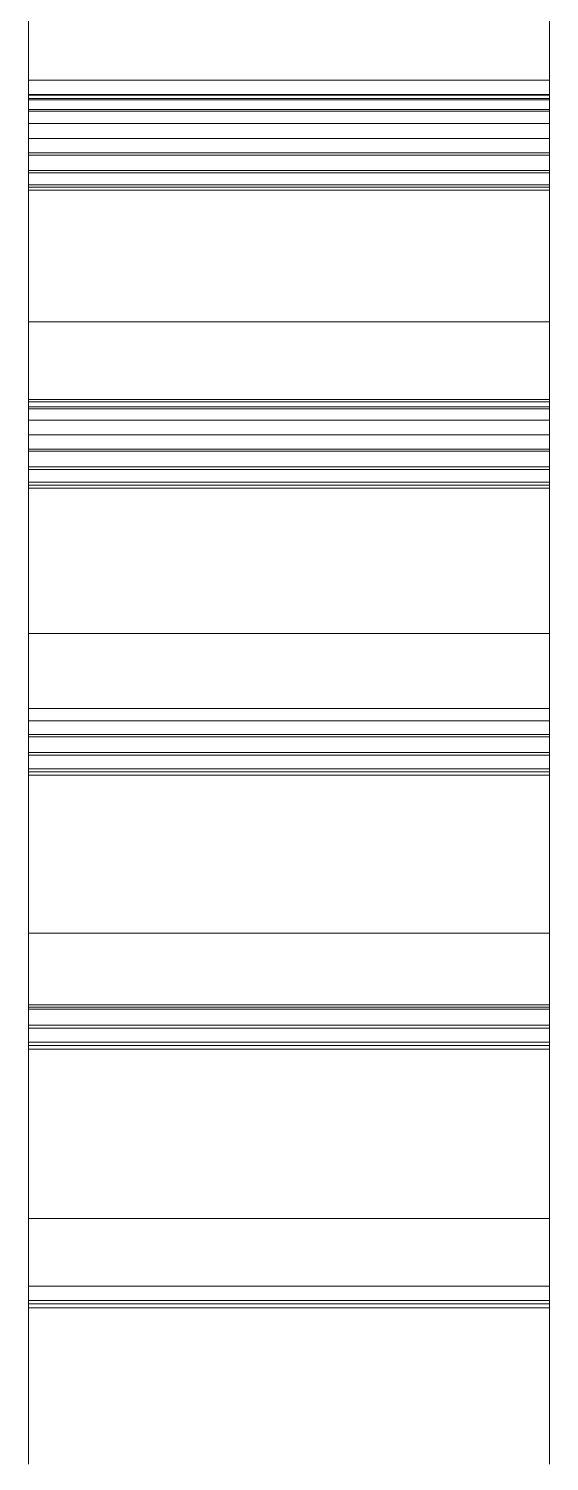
# Model space of a CAD drawing. Header units: millimetres. Extents: x 278858 to 279223, y 218711 to 219074.
# Drawn here: x 279152.13 to 279157.13, y 218846.6 to 218860.36 of the extents above; entities that cross this region are included whole.
import ezdxf

# ---------------------------------------------------------------- set-up
doc = ezdxf.new("R2010")
doc.units = ezdxf.units.MM
doc.header["$LTSCALE"] = 2
doc.layers.add('AM_9', color=251, linetype='Continuous', lineweight=15)

msp = doc.modelspace()

# ---------------------------------------------------------------- linework, layer by layer
at = {"layer": 'AM_9'}
for p, q in [((279152.1308064406, 218860.6363503033), (279152.1308064406, 218859.8689567656)), ((279157.1308064406, 218859.8689567656), (279157.1308064406, 218860.6363503033)), ((279152.1308064406, 218859.8599774709), (279152.1308064406, 218859.8689567656)), ((279152.1308064406, 218859.8689567656), (279157.1308064406, 218859.8689567656)), ((279152.1308064406, 218859.8513478802), (279152.1308064406, 218859.8599774709)), ((279152.1308064406, 218859.8430630305), (279152.1308064406, 218859.8513478802)), ((279152.1308064406, 218859.8351179498), (279152.1308064406, 218859.8430630305)), ((279152.1308064406, 218859.8275076568), (279152.1308064406, 218859.8351179498)), ((279152.1308064406, 218859.8202271617), (279152.1308064406, 218859.8275076568)), ((279152.1308064406, 218859.8132714659), (279152.1308064406, 218859.8202271617)), ((279152.1308064406, 218859.8066355625), (279152.1308064406, 218859.8132714659)), ((279152.1308064406, 218859.8003144361), (279152.1308064406, 218859.8066355625)), ((279152.1308064406, 218859.7943030634), (279152.1308064406, 218859.8003144361)), ((279152.1308064406, 218859.7885964131), (279152.1308064406, 218859.7943030634)), ((279157.1308064406, 218859.8689567656), (279157.1308064406, 218859.8599774709)), ((279157.1308064406, 218859.8599774709), (279157.1308064406, 218859.8513478802)), ((279157.1308064406, 218859.8513478802), (279157.1308064406, 218859.8430630305)), ((279157.1308064406, 218859.8430630305), (279157.1308064406, 218859.8351179498)), ((279157.1308064406, 218859.8351179498), (279157.1308064406, 218859.8275076568)), ((279157.1308064406, 218859.8275076568), (279157.1308064406, 218859.8202271617)), ((279157.1308064406, 218859.8202271617), (279157.1308064406, 218859.8132714659)), ((279157.1308064406, 218859.8132714659), (279157.1308064406, 218859.8066355625)), ((279157.1308064406, 218859.8066355625), (279157.1308064406, 218859.8003144361)), ((279157.1308064406, 218859.8003144361), (279157.1308064406, 218859.7943030634)), ((279157.1308064406, 218859.7943030634), (279157.1308064406, 218859.7885964131)), ((279152.1308064406, 218859.7831894463), (279152.1308064406, 218859.7885964131)), ((279152.1308064406, 218859.7780771163), (279152.1308064406, 218859.7831894463)), ((279152.1308064406, 218859.7732543694), (279152.1308064406, 218859.7780771163)), ((279152.1308064406, 218859.7687161445), (279152.1308064406, 218859.7732543694)), ((279152.1308064406, 218859.7644573736), (279152.1308064406, 218859.7687161445)), ((279152.1308064406, 218859.7604729818), (279152.1308064406, 218859.7644573736)), ((279152.1308064406, 218859.7567578878), (279152.1308064406, 218859.7604729818)), ((279152.1308064406, 218859.7533070035), (279152.1308064406, 218859.7567578878)), ((279152.1308064406, 218859.750115235), (279152.1308064406, 218859.7533070035)), ((279152.1308064406, 218859.747177482), (279152.1308064406, 218859.750115235)), ((279152.1308064406, 218859.7444886384), (279152.1308064406, 218859.747177482)), ((279152.1308064406, 218859.7420435925), (279152.1308064406, 218859.7444886384)), ((279152.1308064406, 218859.739837227), (279152.1308064406, 218859.7420435925)), ((279152.1308064406, 218859.7378644193), (279152.1308064406, 218859.739837227)), ((279152.1308064406, 218859.7361200417), (279152.1308064406, 218859.7378644193)), ((279152.1308064406, 218859.7345989615), (279152.1308064406, 218859.7361200417)), ((279152.1308064406, 218859.7332960411), (279152.1308064406, 218859.7345989615)), ((279152.1308064406, 218859.7322061387), (279152.1308064406, 218859.7332960411)), ((279152.1308064406, 218859.7313241076), (279152.1308064406, 218859.7322061387)), ((279152.1308064406, 218859.7306447974), (279152.1308064406, 218859.7313241076)), ((279152.1308064406, 218859.7301630532), (279152.1308064406, 218859.7306447974)), ((279152.1308064406, 218859.7298737166), (279152.1308064406, 218859.7301630532)), ((279152.1308064406, 218859.7297716255), (279152.1308064406, 218859.7298737166)), ((279152.1308064406, 218859.7251713672), (279152.1308064406, 218859.7297716255)), ((279152.1308064406, 218859.7297716255), (279157.1308064406, 218859.7297716255)), ((279152.1308064406, 218859.7003382024), (279152.1308064406, 218859.7251713672)), ((279152.1308064406, 218859.7251713672), (279157.1308064406, 218859.7251713672)), ((279152.1308064406, 218859.6921260313), (279152.1308064406, 218859.7003382024)), ((279152.1308064406, 218859.6797709088), (279152.1308064406, 218859.6921260313)), ((279152.1308064406, 218859.6921260313), (279157.1308064406, 218859.6921260313)), ((279152.1308064406, 218859.5878171802), (279152.1308064406, 218859.6797709088)), ((279152.1308064406, 218859.6797709088), (279157.1308064406, 218859.6797709088)), ((279157.1308064406, 218859.7885964131), (279157.1308064406, 218859.7831894463)), ((279157.1308064406, 218859.7831894463), (279157.1308064406, 218859.7780771163)), ((279157.1308064406, 218859.7780771163), (279157.1308064406, 218859.7732543694)), ((279157.1308064406, 218859.7732543694), (279157.1308064406, 218859.7687161445)), ((279157.1308064406, 218859.7687161445), (279157.1308064406, 218859.7644573736)), ((279157.1308064406, 218859.7644573736), (279157.1308064406, 218859.7604729818)), ((279157.1308064406, 218859.7604729818), (279157.1308064406, 218859.7567578878)), ((279157.1308064406, 218859.7567578878), (279157.1308064406, 218859.7533070035)), ((279157.1308064406, 218859.7533070035), (279157.1308064406, 218859.750115235)), ((279157.1308064406, 218859.750115235), (279157.1308064406, 218859.747177482)), ((279157.1308064406, 218859.747177482), (279157.1308064406, 218859.7444886384)), ((279157.1308064406, 218859.7444886384), (279157.1308064406, 218859.7420435925)), ((279157.1308064406, 218859.7420435925), (279157.1308064406, 218859.739837227)), ((279157.1308064406, 218859.739837227), (279157.1308064406, 218859.7378644193)), ((279157.1308064406, 218859.7378644193), (279157.1308064406, 218859.7361200417)), ((279157.1308064406, 218859.7361200417), (279157.1308064406, 218859.7345989615)), ((279157.1308064406, 218859.7345989615), (279157.1308064406, 218859.7332960411)), ((279157.1308064406, 218859.7332960411), (279157.1308064406, 218859.7322061387)), ((279157.1308064406, 218859.7322061387), (279157.1308064406, 218859.7313241076)), ((279157.1308064406, 218859.7313241076), (279157.1308064406, 218859.7306447974)), ((279157.1308064406, 218859.7306447974), (279157.1308064406, 218859.7301630532)), ((279157.1308064406, 218859.7301630532), (279157.1308064406, 218859.7298737166)), ((279157.1308064406, 218859.7298737166), (279157.1308064406, 218859.7297716255)), ((279157.1308064406, 218859.7297716255), (279157.1308064406, 218859.7251713672)), ((279157.1308064406, 218859.7251713672), (279157.1308064406, 218859.7003382024)), ((279157.1308064406, 218859.7003382024), (279157.1308064406, 218859.6921260313)), ((279157.1308064406, 218859.6921260313), (279157.1308064406, 218859.6797709088)), ((279157.1308064406, 218859.6797709088), (279157.1308064406, 218859.5878171802)), ((279152.1308064406, 218859.5695502243), (279152.1308064406, 218859.5878171802)), ((279152.1308064406, 218859.5878171802), (279157.1308064406, 218859.5878171802)), ((279152.1308064406, 218859.4515630664), (279152.1308064406, 218859.5695502243)), ((279152.1308064406, 218859.5695502243), (279157.1308064406, 218859.5695502243)), ((279157.1308064406, 218859.5878171802), (279157.1308064406, 218859.5695502243)), ((279157.1308064406, 218859.5695502243), (279157.1308064406, 218859.4515630664)), ((279152.1308064406, 218859.4515630664), (279152.1308064406, 218859.3062299529)), ((279152.1308064406, 218859.4515630664), (279157.1308064406, 218859.4515630664)), ((279157.1308064406, 218859.3062299529), (279157.1308064406, 218859.4515630664)), ((279152.1308064406, 218859.1698527254), (279152.1308064406, 218859.3062299529)), ((279152.1308064406, 218859.3062299529), (279157.1308064406, 218859.3062299529)), ((279157.1308064406, 218859.3062299529), (279157.1308064406, 218859.1698527254)), ((279152.1308064406, 218859.1476258944), (279152.1308064406, 218859.1698527254)), ((279152.1308064406, 218859.1698527254), (279157.1308064406, 218859.1698527254)), ((279152.1308064406, 218859.0016710471), (279152.1308064406, 218859.1476258944)), ((279152.1308064406, 218859.1476258944), (279157.1308064406, 218859.1476258944)), ((279157.1308064406, 218859.1698527254), (279157.1308064406, 218859.1476258944)), ((279157.1308064406, 218859.1476258944), (279157.1308064406, 218859.0016710471)), ((279152.1308064406, 218858.9772393433), (279152.1308064406, 218859.0016710471)), ((279152.1308064406, 218859.0016710471), (279157.1308064406, 218859.0016710471)), ((279152.1308064406, 218858.9501599545), (279152.1308064406, 218858.9772393433)), ((279152.1308064406, 218858.9772393433), (279157.1308064406, 218858.9772393433)), ((279157.1308064406, 218859.0016710471), (279157.1308064406, 218858.9772393433)), ((279157.1308064406, 218858.9772393433), (279157.1308064406, 218858.9501599545)), ((279152.1308064406, 218858.8640817461), (279152.1308064406, 218858.9501599545)), ((279152.1308064406, 218858.8388345201), (279152.1308064406, 218858.8640817461)), ((279152.1308064406, 218858.8640817461), (279157.1308064406, 218858.8640817461)), ((279152.1308064406, 218858.8127196291), (279152.1308064406, 218858.8388345201)), ((279152.1308064406, 218858.8388345201), (279157.1308064406, 218858.8388345201)), ((279157.1308064406, 218858.9501599545), (279157.1308064406, 218858.8640817461)), ((279157.1308064406, 218858.8640817461), (279157.1308064406, 218858.8388345201)), ((279157.1308064406, 218858.8388345201), (279157.1308064406, 218858.8127196291)), ((279152.1308064406, 218858.7903199196), (279152.1308064406, 218858.8127196291)), ((279152.1308064406, 218858.8127196291), (279157.1308064406, 218858.8127196291)), ((279152.1308064406, 218858.7674371217), (279152.1308064406, 218858.7903199196)), ((279152.1308064406, 218858.7440673716), (279152.1308064406, 218858.7674371217)), ((279152.1308064406, 218858.7202068265), (279152.1308064406, 218858.7440673716)), ((279152.1308064406, 218858.6958516647), (279152.1308064406, 218858.7202068265)), ((279152.1308064406, 218858.6709980863), (279152.1308064406, 218858.6958516647)), ((279157.1308064406, 218858.8127196291), (279157.1308064406, 218858.7903199196)), ((279157.1308064406, 218858.7903199196), (279157.1308064406, 218858.7674371217)), ((279157.1308064406, 218858.7674371217), (279157.1308064406, 218858.7440673716)), ((279157.1308064406, 218858.7440673716), (279157.1308064406, 218858.7202068265)), ((279157.1308064406, 218858.7202068265), (279157.1308064406, 218858.6958516647)), ((279157.1308064406, 218858.6958516647), (279157.1308064406, 218858.6709980863)), ((279152.1308064406, 218858.6456423127), (279152.1308064406, 218858.6709980863)), ((279152.1308064406, 218858.6197805869), (279152.1308064406, 218858.6456423127)), ((279152.1308064406, 218858.593409174), (279152.1308064406, 218858.6197805869)), ((279152.1308064406, 218858.5665243609), (279152.1308064406, 218858.593409174)), ((279152.1308064406, 218858.5391224567), (279152.1308064406, 218858.5665243609)), ((279157.1308064406, 218858.6709980863), (279157.1308064406, 218858.6456423127)), ((279157.1308064406, 218858.6456423127), (279157.1308064406, 218858.6197805869)), ((279157.1308064406, 218858.6197805869), (279157.1308064406, 218858.593409174)), ((279157.1308064406, 218858.593409174), (279157.1308064406, 218858.5665243609)), ((279157.1308064406, 218858.5665243609), (279157.1308064406, 218858.5391224567)), ((279152.1308064406, 218858.5111997928), (279152.1308064406, 218858.5391224567)), ((279152.1308064406, 218858.4827527229), (279152.1308064406, 218858.5111997928)), ((279152.1308064406, 218858.4537776234), (279152.1308064406, 218858.4827527229)), ((279152.1308064406, 218858.4242708931), (279152.1308064406, 218858.4537776234)), ((279152.1308064406, 218858.3942289539), (279152.1308064406, 218858.4242708931)), ((279157.1308064406, 218858.5391224567), (279157.1308064406, 218858.5111997928)), ((279157.1308064406, 218858.5111997928), (279157.1308064406, 218858.4827527229)), ((279157.1308064406, 218858.4827527229), (279157.1308064406, 218858.4537776234)), ((279157.1308064406, 218858.4537776234), (279157.1308064406, 218858.4242708931)), ((279157.1308064406, 218858.4242708931), (279157.1308064406, 218858.3942289539)), ((279152.1308064406, 218858.3636482507), (279152.1308064406, 218858.3942289539)), ((279152.1308064406, 218858.3325252512), (279152.1308064406, 218858.3636482507)), ((279152.1308064406, 218858.3008564466), (279152.1308064406, 218858.3325252512)), ((279152.1308064406, 218858.2686383514), (279152.1308064406, 218858.3008564466)), ((279157.1308064406, 218858.3942289539), (279157.1308064406, 218858.3636482507)), ((279157.1308064406, 218858.3636482507), (279157.1308064406, 218858.3325252512)), ((279157.1308064406, 218858.3325252512), (279157.1308064406, 218858.3008564466)), ((279157.1308064406, 218858.3008564466), (279157.1308064406, 218858.2686383514)), ((279152.1308064406, 218858.2358675037), (279152.1308064406, 218858.2686383514)), ((279152.1308064406, 218858.202540465), (279152.1308064406, 218858.2358675037)), ((279152.1308064406, 218858.1686538208), (279152.1308064406, 218858.202540465)), ((279152.1308064406, 218858.1342041804), (279152.1308064406, 218858.1686538208)), ((279157.1308064406, 218858.2686383514), (279157.1308064406, 218858.2358675037)), ((279157.1308064406, 218858.2358675037), (279157.1308064406, 218858.202540465)), ((279157.1308064406, 218858.202540465), (279157.1308064406, 218858.1686538208)), ((279157.1308064406, 218858.1686538208), (279157.1308064406, 218858.1342041804)), ((279152.1308064406, 218858.0991881774), (279152.1308064406, 218858.1342041804)), ((279152.1308064406, 218858.0636024692), (279152.1308064406, 218858.0991881774)), ((279152.1308064406, 218858.0274437377), (279152.1308064406, 218858.0636024692)), ((279152.1308064406, 218857.9907086893), (279152.1308064406, 218858.0274437377)), ((279157.1308064406, 218858.1342041804), (279157.1308064406, 218858.0991881774)), ((279157.1308064406, 218858.0991881774), (279157.1308064406, 218858.0636024692)), ((279157.1308064406, 218858.0636024692), (279157.1308064406, 218858.0274437377)), ((279157.1308064406, 218858.0274437377), (279157.1308064406, 218857.9907086893)), ((279152.1308064406, 218857.9533940548), (279152.1308064406, 218857.9907086893)), ((279152.1308064406, 218857.91549659), (279152.1308064406, 218857.9533940548)), ((279152.1308064406, 218857.8770130752), (279152.1308064406, 218857.91549659)), ((279152.1308064406, 218857.8379403159), (279152.1308064406, 218857.8770130752)), ((279157.1308064406, 218857.9907086893), (279157.1308064406, 218857.9533940548)), ((279157.1308064406, 218857.9533940548), (279157.1308064406, 218857.91549659)), ((279157.1308064406, 218857.91549659), (279157.1308064406, 218857.8770130752)), ((279157.1308064406, 218857.8770130752), (279157.1308064406, 218857.8379403159)), ((279152.1308064406, 218857.7982751424), (279152.1308064406, 218857.8379403159)), ((279152.1308064406, 218857.7580144106), (279152.1308064406, 218857.7982751424)), ((279152.1308064406, 218857.7171550015), (279152.1308064406, 218857.7580144106)), ((279157.1308064406, 218857.8379403159), (279157.1308064406, 218857.7982751424)), ((279157.1308064406, 218857.7982751424), (279157.1308064406, 218857.7580144106)), ((279157.1308064406, 218857.7580144106), (279157.1308064406, 218857.7171550015)), ((279152.1308064406, 218857.6756938216), (279152.1308064406, 218857.7171550015)), ((279152.1308064406, 218857.633627803), (279152.1308064406, 218857.6756938216)), ((279152.1308064406, 218857.5909539035), (279152.1308064406, 218857.633627803)), ((279152.1308064406, 218857.5476691068), (279152.1308064406, 218857.5909539035)), ((279157.1308064406, 218857.7171550015), (279157.1308064406, 218857.6756938216)), ((279157.1308064406, 218857.6756938216), (279157.1308064406, 218857.633627803)), ((279157.1308064406, 218857.633627803), (279157.1308064406, 218857.5909539035)), ((279157.1308064406, 218857.5909539035), (279157.1308064406, 218857.5476691068)), ((279152.1308064406, 218857.5476691068), (279152.1308064406, 218856.801116913)), ((279152.1308064406, 218857.5476691068), (279157.1308064406, 218857.5476691068)), ((279157.1308064406, 218856.801116913), (279157.1308064406, 218857.5476691068)), ((279152.1308064406, 218856.7976313083), (279152.1308064406, 218856.801116913)), ((279152.1308064406, 218856.801116913), (279157.1308064406, 218856.801116913)), ((279152.1308064406, 218856.7944447781), (279152.1308064406, 218856.7976313083)), ((279152.1308064406, 218856.7915522192), (279152.1308064406, 218856.7944447781)), ((279152.1308064406, 218856.7889485217), (279152.1308064406, 218856.7915522192)), ((279152.1308064406, 218856.7866285696), (279152.1308064406, 218856.7889485217)), ((279152.1308064406, 218856.7845872409), (279152.1308064406, 218856.7866285696)), ((279152.1308064406, 218856.7828194078), (279152.1308064406, 218856.7845872409)), ((279152.1308064406, 218856.781319937), (279152.1308064406, 218856.7828194078)), ((279152.1308064406, 218856.7800836895), (279152.1308064406, 218856.781319937)), ((279152.1308064406, 218856.7791055214), (279152.1308064406, 218856.7800836895)), ((279152.1308064406, 218856.7783802834), (279152.1308064406, 218856.7791055214)), ((279152.1308064406, 218856.7779028215), (279152.1308064406, 218856.7783802834)), ((279152.1308064406, 218856.7776679771), (279152.1308064406, 218856.7779028215)), ((279152.1308064406, 218856.7291690133), (279152.1308064406, 218856.7776679771)), ((279152.1308064406, 218856.7776679771), (279157.1308064406, 218856.7776679771)), ((279157.1308064406, 218856.801116913), (279157.1308064406, 218856.7976313083)), ((279157.1308064406, 218856.7976313083), (279157.1308064406, 218856.7944447781)), ((279157.1308064406, 218856.7944447781), (279157.1308064406, 218856.7915522192)), ((279157.1308064406, 218856.7915522192), (279157.1308064406, 218856.7889485217)), ((279157.1308064406, 218856.7889485217), (279157.1308064406, 218856.7866285696)), ((279157.1308064406, 218856.7866285696), (279157.1308064406, 218856.7845872409)), ((279157.1308064406, 218856.7845872409), (279157.1308064406, 218856.7828194078)), ((279157.1308064406, 218856.7828194078), (279157.1308064406, 218856.781319937)), ((279157.1308064406, 218856.781319937), (279157.1308064406, 218856.7800836895)), ((279157.1308064406, 218856.7800836895), (279157.1308064406, 218856.7791055214)), ((279157.1308064406, 218856.7791055214), (279157.1308064406, 218856.7783802834)), ((279157.1308064406, 218856.7783802834), (279157.1308064406, 218856.7779028215)), ((279157.1308064406, 218856.7779028215), (279157.1308064406, 218856.7776679771)), ((279157.1308064406, 218856.7776679771), (279157.1308064406, 218856.7291690133)), ((279152.1308064406, 218856.7120752551), (279152.1308064406, 218856.7291690133)), ((279152.1308064406, 218856.7291690133), (279157.1308064406, 218856.7291690133)), ((279152.1308064406, 218856.6005737697), (279152.1308064406, 218856.7120752551)), ((279152.1308064406, 218856.7120752551), (279157.1308064406, 218856.7120752551)), ((279157.1308064406, 218856.7291690133), (279157.1308064406, 218856.7120752551)), ((279157.1308064406, 218856.7120752551), (279157.1308064406, 218856.6005737697)), ((279152.1308064406, 218856.6005737697), (279152.1308064406, 218856.4597874611)), ((279152.1308064406, 218856.6005737697), (279157.1308064406, 218856.6005737697)), ((279157.1308064406, 218856.4597874611), (279157.1308064406, 218856.6005737697)), ((279152.1308064406, 218856.3248824531), (279152.1308064406, 218856.4597874611)), ((279152.1308064406, 218856.4597874611), (279157.1308064406, 218856.4597874611)), ((279157.1308064406, 218856.4597874611), (279157.1308064406, 218856.3248824531)), ((279152.1308064406, 218856.3027492889), (279152.1308064406, 218856.3248824531)), ((279152.1308064406, 218856.3248824531), (279157.1308064406, 218856.3248824531)), ((279152.1308064406, 218856.1531551521), (279152.1308064406, 218856.3027492889)), ((279152.1308064406, 218856.3027492889), (279157.1308064406, 218856.3027492889)), ((279157.1308064406, 218856.3248824531), (279157.1308064406, 218856.3027492889)), ((279157.1308064406, 218856.3027492889), (279157.1308064406, 218856.1531551521)), ((279152.1308064406, 218856.1276527505), (279152.1308064406, 218856.1531551521)), ((279152.1308064406, 218856.1531551521), (279157.1308064406, 218856.1531551521)), ((279152.1308064406, 218856.0985536512), (279152.1308064406, 218856.1276527505)), ((279152.1308064406, 218856.1276527505), (279157.1308064406, 218856.1276527505)), ((279152.1308064406, 218856.0058621639), (279152.1308064406, 218856.0985536512)), ((279157.1308064406, 218856.1531551521), (279157.1308064406, 218856.1276527505)), ((279157.1308064406, 218856.1276527505), (279157.1308064406, 218856.0985536512)), ((279157.1308064406, 218856.0985536512), (279157.1308064406, 218856.0058621639)), ((279152.1308064406, 218855.9784175144), (279152.1308064406, 218856.0058621639)), ((279152.1308064406, 218856.0058621639), (279157.1308064406, 218856.0058621639)), ((279152.1308064406, 218855.9493231307), (279152.1308064406, 218855.9784175144)), ((279152.1308064406, 218855.9784175144), (279157.1308064406, 218855.9784175144)), ((279152.1308064406, 218855.9241055732), (279152.1308064406, 218855.9493231307)), ((279152.1308064406, 218855.9493231307), (279157.1308064406, 218855.9493231307)), ((279157.1308064406, 218856.0058621639), (279157.1308064406, 218855.9784175144)), ((279157.1308064406, 218855.9784175144), (279157.1308064406, 218855.9493231307)), ((279157.1308064406, 218855.9493231307), (279157.1308064406, 218855.9241055732)), ((279152.1308064406, 218855.898371158), (279152.1308064406, 218855.9241055732)), ((279152.1308064406, 218855.8721163414), (279152.1308064406, 218855.898371158)), ((279152.1308064406, 218855.8453376035), (279152.1308064406, 218855.8721163414)), ((279152.1308064406, 218855.8180314475), (279152.1308064406, 218855.8453376035)), ((279152.1308064406, 218855.7901944001), (279152.1308064406, 218855.8180314475)), ((279157.1308064406, 218855.9241055732), (279157.1308064406, 218855.898371158)), ((279157.1308064406, 218855.898371158), (279157.1308064406, 218855.8721163414)), ((279157.1308064406, 218855.8721163414), (279157.1308064406, 218855.8453376035)), ((279157.1308064406, 218855.8453376035), (279157.1308064406, 218855.8180314475)), ((279157.1308064406, 218855.8180314475), (279157.1308064406, 218855.7901944001)), ((279152.1308064406, 218855.7618230119), (279152.1308064406, 218855.7901944001)), ((279152.1308064406, 218855.7329138568), (279152.1308064406, 218855.7618230119)), ((279152.1308064406, 218855.7034635332), (279152.1308064406, 218855.7329138568)), ((279152.1308064406, 218855.6734686632), (279152.1308064406, 218855.7034635332)), ((279152.1308064406, 218855.6429258931), (279152.1308064406, 218855.6734686632)), ((279157.1308064406, 218855.7901944001), (279157.1308064406, 218855.7618230119)), ((279157.1308064406, 218855.7618230119), (279157.1308064406, 218855.7329138568)), ((279157.1308064406, 218855.7329138568), (279157.1308064406, 218855.7034635332)), ((279157.1308064406, 218855.7034635332), (279157.1308064406, 218855.6734686632)), ((279157.1308064406, 218855.6734686632), (279157.1308064406, 218855.6429258931)), ((279152.1308064406, 218855.6118318936), (279152.1308064406, 218855.6429258931)), ((279152.1308064406, 218855.5801833599), (279152.1308064406, 218855.6118318936)), ((279152.1308064406, 218855.5479770117), (279152.1308064406, 218855.5801833599)), ((279152.1308064406, 218855.5152095932), (279152.1308064406, 218855.5479770117)), ((279157.1308064406, 218855.6429258931), (279157.1308064406, 218855.6118318936)), ((279157.1308064406, 218855.6118318936), (279157.1308064406, 218855.5801833599)), ((279157.1308064406, 218855.5801833599), (279157.1308064406, 218855.5479770117)), ((279157.1308064406, 218855.5479770117), (279157.1308064406, 218855.5152095932)), ((279152.1308064406, 218855.4818778738), (279152.1308064406, 218855.5152095932)), ((279152.1308064406, 218855.4479786476), (279152.1308064406, 218855.4818778738)), ((279152.1308064406, 218855.4135087338), (279152.1308064406, 218855.4479786476)), ((279152.1308064406, 218855.378464977), (279152.1308064406, 218855.4135087338)), ((279157.1308064406, 218855.5152095932), (279157.1308064406, 218855.4818778738)), ((279157.1308064406, 218855.4818778738), (279157.1308064406, 218855.4479786476)), ((279157.1308064406, 218855.4479786476), (279157.1308064406, 218855.4135087338)), ((279157.1308064406, 218855.4135087338), (279157.1308064406, 218855.378464977)), ((279152.1308064406, 218855.3428442469), (279152.1308064406, 218855.378464977)), ((279152.1308064406, 218855.3066434388), (279152.1308064406, 218855.3428442469)), ((279152.1308064406, 218855.2698594734), (279152.1308064406, 218855.3066434388)), ((279152.1308064406, 218855.2324892974), (279152.1308064406, 218855.2698594734)), ((279157.1308064406, 218855.378464977), (279157.1308064406, 218855.3428442469)), ((279157.1308064406, 218855.3428442469), (279157.1308064406, 218855.3066434388)), ((279157.1308064406, 218855.3066434388), (279157.1308064406, 218855.2698594734)), ((279157.1308064406, 218855.2698594734), (279157.1308064406, 218855.2324892974)), ((279152.1308064406, 218855.194529883), (279152.1308064406, 218855.2324892974)), ((279152.1308064406, 218855.1559782286), (279152.1308064406, 218855.194529883)), ((279152.1308064406, 218855.1168313586), (279152.1308064406, 218855.1559782286)), ((279152.1308064406, 218855.0770863233), (279152.1308064406, 218855.1168313586)), ((279157.1308064406, 218855.2324892974), (279157.1308064406, 218855.194529883)), ((279157.1308064406, 218855.194529883), (279157.1308064406, 218855.1559782286)), ((279157.1308064406, 218855.1559782286), (279157.1308064406, 218855.1168313586)), ((279157.1308064406, 218855.1168313586), (279157.1308064406, 218855.0770863233)), ((279152.1308064406, 218855.0367401998), (279152.1308064406, 218855.0770863233)), ((279152.1308064406, 218854.9957900913), (279152.1308064406, 218855.0367401998)), ((279152.1308064406, 218854.9542331275), (279152.1308064406, 218854.9957900913)), ((279157.1308064406, 218855.0770863233), (279157.1308064406, 218855.0367401998)), ((279157.1308064406, 218855.0367401998), (279157.1308064406, 218854.9957900913)), ((279157.1308064406, 218854.9957900913), (279157.1308064406, 218854.9542331275)), ((279152.1308064406, 218854.912066465), (279152.1308064406, 218854.9542331275)), ((279152.1308064406, 218854.8692872869), (279152.1308064406, 218854.912066465)), ((279152.1308064406, 218854.8258928035), (279152.1308064406, 218854.8692872869)), ((279157.1308064406, 218854.9542331275), (279157.1308064406, 218854.912066465)), ((279157.1308064406, 218854.912066465), (279157.1308064406, 218854.8692872869)), ((279157.1308064406, 218854.8692872869), (279157.1308064406, 218854.8258928035)), ((279152.1308064406, 218854.7818802517), (279152.1308064406, 218854.8258928035)), ((279152.1308064406, 218854.7372468959), (279152.1308064406, 218854.7818802517)), ((279152.1308064406, 218854.6919900274), (279152.1308064406, 218854.7372468959)), ((279157.1308064406, 218854.8258928035), (279157.1308064406, 218854.7818802517)), ((279157.1308064406, 218854.7818802517), (279157.1308064406, 218854.7372468959)), ((279157.1308064406, 218854.7372468959), (279157.1308064406, 218854.6919900274)), ((279152.1308064406, 218854.6461069652), (279152.1308064406, 218854.6919900274)), ((279152.1308064406, 218854.5995950554), (279152.1308064406, 218854.6461069652)), ((279152.1308064406, 218854.5524516719), (279152.1308064406, 218854.5995950554)), ((279157.1308064406, 218854.6919900274), (279157.1308064406, 218854.6461069652)), ((279157.1308064406, 218854.6461069652), (279157.1308064406, 218854.5995950554)), ((279157.1308064406, 218854.5995950554), (279157.1308064406, 218854.5524516719)), ((279152.1308064406, 218854.5524516719), (279152.1308064406, 218853.832422535)), ((279152.1308064406, 218854.5524516719), (279157.1308064406, 218854.5524516719)), ((279157.1308064406, 218853.832422535), (279157.1308064406, 218854.5524516719)), ((279152.1308064405, 218853.832422535), (279152.1308064405, 218853.7150881671)), ((279152.1308064406, 218853.832422535), (279157.1308064406, 218853.832422535)), ((279157.1308064405, 218853.7150881671), (279157.1308064405, 218853.832422535)), ((279152.1308064405, 218853.5826820873), (279152.1308064405, 218853.7150881671)), ((279152.1308064405, 218853.7150881671), (279157.1308064405, 218853.7150881671)), ((279157.1308064405, 218853.7150881671), (279157.1308064405, 218853.5826820873)), ((279152.1308064405, 218853.5608110366), (279152.1308064405, 218853.5826820873)), ((279152.1308064405, 218853.5826820873), (279157.1308064405, 218853.5826820873)), ((279152.1308064405, 218853.4087161119), (279152.1308064405, 218853.5608110366)), ((279152.1308064405, 218853.5608110366), (279157.1308064405, 218853.5608110366)), ((279157.1308064405, 218853.5826820873), (279157.1308064405, 218853.5608110366)), ((279157.1308064405, 218853.5608110366), (279157.1308064405, 218853.4087161119)), ((279152.1308064405, 218853.3823371012), (279152.1308064405, 218853.4087161119)), ((279152.1308064405, 218853.4087161119), (279157.1308064405, 218853.4087161119)), ((279152.1308064405, 218853.3514397531), (279152.1308064405, 218853.3823371012)), ((279152.1308064405, 218853.3823371012), (279157.1308064405, 218853.3823371012)), ((279152.1308064405, 218853.2528404251), (279152.1308064405, 218853.3514397531)), ((279157.1308064405, 218853.4087161119), (279157.1308064405, 218853.3823371012)), ((279157.1308064405, 218853.3823371012), (279157.1308064405, 218853.3514397531)), ((279157.1308064405, 218853.3514397531), (279157.1308064405, 218853.2528404251)), ((279152.1308064406, 218853.2234072224), (279152.1308064405, 218853.2528404251)), ((279152.1308064405, 218853.2528404251), (279157.1308064405, 218853.2528404251)), ((279152.1308064406, 218853.1915547719), (279152.1308064406, 218853.2234072224)), ((279152.1308064406, 218853.2234072224), (279157.1308064406, 218853.2234072224)), ((279152.1308064406, 218853.1637112873), (279152.1308064406, 218853.1915547719)), ((279152.1308064406, 218853.1915547719), (279157.1308064406, 218853.1915547719)), ((279157.1308064405, 218853.2528404251), (279157.1308064406, 218853.2234072224)), ((279157.1308064406, 218853.2234072224), (279157.1308064406, 218853.1915547719)), ((279157.1308064406, 218853.1915547719), (279157.1308064406, 218853.1637112873)), ((279152.1308064406, 218853.135321109), (279152.1308064406, 218853.1637112873)), ((279152.1308064406, 218853.1063810411), (279152.1308064406, 218853.135321109)), ((279152.1308064406, 218853.0768879128), (279152.1308064406, 218853.1063810411)), ((279152.1308064406, 218853.0468385789), (279152.1308064406, 218853.0768879128)), ((279152.1308064406, 218853.0162299193), (279152.1308064406, 218853.0468385789)), ((279157.1308064406, 218853.1637112873), (279157.1308064406, 218853.135321109)), ((279157.1308064406, 218853.135321109), (279157.1308064406, 218853.1063810411)), ((279157.1308064406, 218853.1063810411), (279157.1308064406, 218853.0768879128)), ((279157.1308064406, 218853.0768879128), (279157.1308064406, 218853.0468385789)), ((279157.1308064406, 218853.0468385789), (279157.1308064406, 218853.0162299193)), ((279152.1308064406, 218852.9850588398), (279152.1308064406, 218853.0162299193)), ((279152.1308064406, 218852.9533222716), (279152.1308064406, 218852.9850588398)), ((279152.1308064406, 218852.921017172), (279152.1308064406, 218852.9533222716)), ((279152.1308064406, 218852.8881405241), (279152.1308064406, 218852.921017172)), ((279157.1308064406, 218853.0162299193), (279157.1308064406, 218852.9850588398)), ((279157.1308064406, 218852.9850588398), (279157.1308064406, 218852.9533222716)), ((279157.1308064406, 218852.9533222716), (279157.1308064406, 218852.921017172)), ((279157.1308064406, 218852.921017172), (279157.1308064406, 218852.8881405241)), ((279152.1308064406, 218852.854689337), (279152.1308064406, 218852.8881405241)), ((279152.1308064406, 218852.8206606461), (279152.1308064406, 218852.854689337)), ((279152.1308064406, 218852.786051513), (279152.1308064406, 218852.8206606461)), ((279152.1308064406, 218852.7508590258), (279152.1308064406, 218852.786051513)), ((279157.1308064406, 218852.8881405241), (279157.1308064406, 218852.854689337)), ((279157.1308064406, 218852.854689337), (279157.1308064406, 218852.8206606461)), ((279157.1308064406, 218852.8206606461), (279157.1308064406, 218852.786051513)), ((279157.1308064406, 218852.786051513), (279157.1308064406, 218852.7508590258)), ((279152.1308064406, 218852.715080299), (279152.1308064406, 218852.7508590258)), ((279152.1308064406, 218852.6787124739), (279152.1308064406, 218852.715080299)), ((279152.1308064406, 218852.6417527183), (279152.1308064406, 218852.6787124739)), ((279152.1308064406, 218852.6041982271), (279152.1308064406, 218852.6417527183)), ((279157.1308064406, 218852.7508590258), (279157.1308064406, 218852.715080299)), ((279157.1308064406, 218852.715080299), (279157.1308064406, 218852.6787124739)), ((279157.1308064406, 218852.6787124739), (279157.1308064406, 218852.6417527183)), ((279157.1308064406, 218852.6417527183), (279157.1308064406, 218852.6041982271)), ((279152.1308064406, 218852.5660462223), (279152.1308064406, 218852.6041982271)), ((279152.1308064406, 218852.5272939525), (279152.1308064406, 218852.5660462223)), ((279152.1308064406, 218852.487938694), (279152.1308064406, 218852.5272939525)), ((279157.1308064406, 218852.6041982271), (279157.1308064406, 218852.5660462223)), ((279157.1308064406, 218852.5660462223), (279157.1308064406, 218852.5272939525)), ((279157.1308064406, 218852.5272939525), (279157.1308064406, 218852.487938694)), ((279152.1308064406, 218852.4479777502), (279152.1308064406, 218852.487938694)), ((279152.1308064406, 218852.4074084519), (279152.1308064406, 218852.4479777502)), ((279152.1308064406, 218852.3662281576), (279152.1308064406, 218852.4074084519)), ((279152.1308064406, 218852.3244342532), (279152.1308064406, 218852.3662281576)), ((279157.1308064406, 218852.487938694), (279157.1308064406, 218852.4479777502)), ((279157.1308064406, 218852.4479777502), (279157.1308064406, 218852.4074084519)), ((279157.1308064406, 218852.4074084519), (279157.1308064406, 218852.3662281576)), ((279157.1308064406, 218852.3662281576), (279157.1308064406, 218852.3244342532)), ((279152.1308064406, 218852.2820241526), (279152.1308064406, 218852.3244342532)), ((279152.1308064406, 218852.2389952973), (279152.1308064406, 218852.2820241526)), ((279152.1308064406, 218852.1953451571), (279152.1308064406, 218852.2389952973)), ((279157.1308064406, 218852.3244342532), (279157.1308064406, 218852.2820241526)), ((279157.1308064406, 218852.2820241526), (279157.1308064406, 218852.2389952973)), ((279157.1308064406, 218852.2389952973), (279157.1308064406, 218852.1953451571)), ((279152.1308064406, 218852.1510712295), (279152.1308064406, 218852.1953451571)), ((279152.1308064406, 218852.1061710404), (279152.1308064406, 218852.1510712295)), ((279152.1308064406, 218852.0606421439), (279152.1308064406, 218852.1061710404)), ((279157.1308064406, 218852.1953451571), (279157.1308064406, 218852.1510712295)), ((279157.1308064406, 218852.1510712295), (279157.1308064406, 218852.1061710404)), ((279157.1308064406, 218852.1061710404), (279157.1308064406, 218852.0606421439)), ((279152.1308064406, 218852.0144821225), (279152.1308064406, 218852.0606421439)), ((279152.1308064406, 218851.9676885872), (279152.1308064406, 218852.0144821225)), ((279152.1308064406, 218851.9202591776), (279152.1308064406, 218851.9676885872)), ((279157.1308064406, 218852.0606421439), (279157.1308064406, 218852.0144821225)), ((279157.1308064406, 218852.0144821225), (279157.1308064406, 218851.9676885872)), ((279157.1308064406, 218851.9676885872), (279157.1308064406, 218851.9202591776)), ((279152.1308064406, 218851.8721915618), (279152.1308064406, 218851.9202591776)), ((279152.1308064406, 218851.823483437), (279152.1308064406, 218851.8721915618)), ((279152.1308064406, 218851.7741325289), (279152.1308064406, 218851.823483437)), ((279157.1308064406, 218851.9202591776), (279157.1308064406, 218851.8721915618)), ((279157.1308064406, 218851.8721915618), (279157.1308064406, 218851.823483437)), ((279157.1308064406, 218851.823483437), (279157.1308064406, 218851.7741325289)), ((279152.1308064406, 218851.7241365925), (279152.1308064406, 218851.7741325289)), ((279152.1308064406, 218851.6734934118), (279152.1308064406, 218851.7241365925)), ((279152.1308064406, 218851.6734934118), (279152.1308064406, 218850.9854671884)), ((279152.1308064406, 218851.6734934118), (279157.1308064406, 218851.6734934118)), ((279157.1308064406, 218851.7741325289), (279157.1308064406, 218851.7241365925)), ((279157.1308064406, 218851.7241365925), (279157.1308064406, 218851.6734934118)), ((279157.1308064406, 218850.9854671884), (279157.1308064406, 218851.6734934118)), ((279152.1308064405, 218850.9641214283), (279152.1308064405, 218850.9854671884)), ((279152.1308064406, 218850.9854671884), (279157.1308064406, 218850.9854671884)), ((279157.1308064405, 218850.9854671884), (279157.1308064405, 218850.9641214283)), ((279152.1308064405, 218850.9426789431), (279152.1308064405, 218850.9641214283)), ((279152.1308064405, 218850.9641214283), (279157.1308064405, 218850.9641214283)), ((279152.1308064405, 218850.7892407648), (279152.1308064405, 218850.9426789431)), ((279152.1308064405, 218850.9426789431), (279157.1308064405, 218850.9426789431)), ((279157.1308064405, 218850.9641214283), (279157.1308064405, 218850.9426789431)), ((279157.1308064405, 218850.9426789431), (279157.1308064405, 218850.7892407648)), ((279152.1308064405, 218850.7621859052), (279152.1308064405, 218850.7892407648)), ((279152.1308064405, 218850.7892407648), (279157.1308064405, 218850.7892407648)), ((279152.1308064405, 218850.7297254556), (279152.1308064405, 218850.7621859052)), ((279152.1308064405, 218850.7621859052), (279157.1308064405, 218850.7621859052)), ((279152.1308064405, 218850.6259686876), (279152.1308064405, 218850.7297254556)), ((279157.1308064405, 218850.7892407648), (279157.1308064405, 218850.7621859052)), ((279157.1308064405, 218850.7621859052), (279157.1308064405, 218850.7297254556)), ((279157.1308064405, 218850.7297254556), (279157.1308064405, 218850.6259686876)), ((279152.1308064405, 218850.5947709361), (279152.1308064405, 218850.6259686876)), ((279152.1308064405, 218850.6259686876), (279157.1308064405, 218850.6259686876)), ((279152.1308064405, 218850.560402835), (279152.1308064405, 218850.5947709361)), ((279152.1308064405, 218850.5947709361), (279157.1308064405, 218850.5947709361)), ((279157.1308064405, 218850.6259686876), (279157.1308064405, 218850.5947709361)), ((279157.1308064405, 218850.5947709361), (279157.1308064405, 218850.560402835)), ((279152.1308064405, 218850.5301453291), (279152.1308064405, 218850.560402835)), ((279152.1308064405, 218850.560402835), (279157.1308064405, 218850.560402835)), ((279152.1308064405, 218850.4993154542), (279152.1308064405, 218850.5301453291)), ((279152.1308064405, 218850.4679103863), (279152.1308064405, 218850.4993154542)), ((279152.1308064405, 218850.4359273282), (279152.1308064405, 218850.4679103863)), ((279152.1308064405, 218850.4033635099), (279152.1308064405, 218850.4359273282)), ((279157.1308064405, 218850.560402835), (279157.1308064405, 218850.5301453291)), ((279157.1308064405, 218850.5301453291), (279157.1308064405, 218850.4993154542)), ((279157.1308064405, 218850.4993154542), (279157.1308064405, 218850.4679103863)), ((279157.1308064405, 218850.4679103863), (279157.1308064405, 218850.4359273282)), ((279157.1308064405, 218850.4359273282), (279157.1308064405, 218850.4033635099)), ((279152.1308064405, 218850.3702161884), (279152.1308064405, 218850.4033635099)), ((279152.1308064405, 218850.3364826484), (279152.1308064405, 218850.3702161884)), ((279152.1308064405, 218850.3021602015), (279152.1308064405, 218850.3364826484)), ((279152.1308064405, 218850.2672461873), (279152.1308064405, 218850.3021602015)), ((279157.1308064405, 218850.4033635099), (279157.1308064405, 218850.3702161884)), ((279157.1308064405, 218850.3702161884), (279157.1308064405, 218850.3364826484)), ((279157.1308064405, 218850.3364826484), (279157.1308064405, 218850.3021602015)), ((279157.1308064405, 218850.3021602015), (279157.1308064405, 218850.2672461873)), ((279152.1308064405, 218850.2317379726), (279152.1308064405, 218850.2672461873)), ((279152.1308064405, 218850.1956329523), (279152.1308064405, 218850.2317379726)), ((279152.1308064405, 218850.1589285488), (279152.1308064405, 218850.1956329523)), ((279152.1308064405, 218850.1216222128), (279152.1308064405, 218850.1589285488)), ((279157.1308064405, 218850.2672461873), (279157.1308064405, 218850.2317379726)), ((279157.1308064405, 218850.2317379726), (279157.1308064405, 218850.1956329523)), ((279157.1308064405, 218850.1956329523), (279157.1308064405, 218850.1589285488)), ((279157.1308064405, 218850.1589285488), (279157.1308064405, 218850.1216222128)), ((279152.1308064405, 218850.0837114227), (279152.1308064405, 218850.1216222128)), ((279152.1308064405, 218850.0451936853), (279152.1308064405, 218850.0837114227)), ((279152.1308064405, 218850.0060665355), (279152.1308064405, 218850.0451936853)), ((279157.1308064405, 218850.1216222128), (279157.1308064405, 218850.0837114227)), ((279157.1308064405, 218850.0837114227), (279157.1308064405, 218850.0451936853)), ((279157.1308064405, 218850.0451936853), (279157.1308064405, 218850.0060665355)), ((279152.1308064405, 218849.9663275366), (279152.1308064405, 218850.0060665355)), ((279152.1308064405, 218849.9259742804), (279152.1308064405, 218849.9663275366)), ((279152.1308064405, 218849.8850043872), (279152.1308064405, 218849.9259742804)), ((279152.1308064405, 218849.843415506), (279152.1308064405, 218849.8850043872)), ((279157.1308064405, 218850.0060665355), (279157.1308064405, 218849.9663275366)), ((279157.1308064405, 218849.9663275366), (279157.1308064405, 218849.9259742804)), ((279157.1308064405, 218849.9259742804), (279157.1308064405, 218849.8850043872)), ((279157.1308064405, 218849.8850043872), (279157.1308064405, 218849.843415506)), ((279152.1308064405, 218849.8012053144), (279152.1308064405, 218849.843415506)), ((279152.1308064405, 218849.7583715191), (279152.1308064405, 218849.8012053144)), ((279152.1308064405, 218849.7149118554), (279152.1308064405, 218849.7583715191)), ((279157.1308064405, 218849.843415506), (279157.1308064405, 218849.8012053144)), ((279157.1308064405, 218849.8012053144), (279157.1308064405, 218849.7583715191)), ((279157.1308064405, 218849.7583715191), (279157.1308064405, 218849.7149118554)), ((279152.1308064405, 218849.670824088), (279152.1308064405, 218849.7149118554)), ((279152.1308064405, 218849.6261060105), (279152.1308064405, 218849.670824088)), ((279152.1308064405, 218849.5807554458), (279152.1308064405, 218849.6261060105)), ((279157.1308064405, 218849.7149118554), (279157.1308064405, 218849.670824088)), ((279157.1308064405, 218849.670824088), (279157.1308064405, 218849.6261060105)), ((279157.1308064405, 218849.6261060105), (279157.1308064405, 218849.5807554458)), ((279152.1308064405, 218849.5347702461), (279152.1308064405, 218849.5807554458)), ((279152.1308064405, 218849.488148293), (279152.1308064405, 218849.5347702461)), ((279152.1308064405, 218849.4408874977), (279152.1308064405, 218849.488148293)), ((279157.1308064405, 218849.5807554458), (279157.1308064405, 218849.5347702461)), ((279157.1308064405, 218849.5347702461), (279157.1308064405, 218849.488148293)), ((279157.1308064405, 218849.488148293), (279157.1308064405, 218849.4408874977)), ((279152.1308064405, 218849.3929858008), (279152.1308064405, 218849.4408874977)), ((279152.1308064405, 218849.3444411727), (279152.1308064405, 218849.3929858008)), ((279152.1308064405, 218849.2952516137), (279152.1308064405, 218849.3444411727)), ((279157.1308064405, 218849.4408874977), (279157.1308064405, 218849.3929858008)), ((279157.1308064405, 218849.3929858008), (279157.1308064405, 218849.3444411727)), ((279157.1308064405, 218849.3444411727), (279157.1308064405, 218849.2952516137)), ((279152.1308064405, 218849.2454151536), (279152.1308064405, 218849.2952516137)), ((279152.1308064405, 218849.1949298525), (279152.1308064405, 218849.2454151536)), ((279152.1308064405, 218849.1437938004), (279152.1308064405, 218849.1949298525)), ((279157.1308064405, 218849.2952516137), (279157.1308064405, 218849.2454151536)), ((279157.1308064405, 218849.2454151536), (279157.1308064405, 218849.1949298525)), ((279157.1308064405, 218849.1949298525), (279157.1308064405, 218849.1437938004)), ((279152.1308064405, 218849.0920051174), (279152.1308064405, 218849.1437938004)), ((279152.1308064405, 218849.0395619537), (279152.1308064405, 218849.0920051174)), ((279157.1308064405, 218849.1437938004), (279157.1308064405, 218849.0920051174)), ((279157.1308064405, 218849.0920051174), (279157.1308064405, 218849.0395619537)), ((279152.1308064405, 218848.9864624901), (279152.1308064405, 218849.0395619537)), ((279152.1308064405, 218848.9327049373), (279152.1308064405, 218848.9864624901)), ((279152.1308064405, 218848.9327049373), (279152.1308064405, 218848.2819179223)), ((279152.1308064405, 218848.9327049373), (279157.1308064405, 218848.9327049373)), ((279157.1308064405, 218849.0395619537), (279157.1308064405, 218848.9864624901)), ((279157.1308064405, 218848.9864624901), (279157.1308064405, 218848.9327049373)), ((279157.1308064405, 218848.2819179223), (279157.1308064405, 218848.9327049373)), ((279152.1308064405, 218848.2533635878), (279152.1308064405, 218848.2819179223)), ((279152.1308064405, 218848.2819179223), (279157.1308064405, 218848.2819179223)), ((279152.1308064405, 218848.1452390312), (279152.1308064405, 218848.2533635878)), ((279157.1308064405, 218848.2819179223), (279157.1308064405, 218848.2533635878)), ((279157.1308064405, 218848.2533635878), (279157.1308064405, 218848.1452390312)), ((279152.1308064405, 218848.1125141647), (279152.1308064405, 218848.1452390312)), ((279152.1308064405, 218848.1452390312), (279157.1308064405, 218848.1452390312)), ((279152.1308064405, 218848.0758919751), (279152.1308064405, 218848.1125141647)), ((279152.1308064405, 218848.1125141647), (279157.1308064405, 218848.1125141647)), ((279157.1308064405, 218848.1452390312), (279157.1308064405, 218848.1125141647)), ((279157.1308064405, 218848.1125141647), (279157.1308064405, 218848.0758919751)), ((279152.1308064405, 218848.0434507257), (279152.1308064405, 218848.0758919751)), ((279152.1308064405, 218848.0758919751), (279157.1308064405, 218848.0758919751)), ((279152.1308064405, 218848.0104157882), (279152.1308064405, 218848.0434507257)), ((279152.1308064405, 218847.9767847318), (279152.1308064405, 218848.0104157882)), ((279152.1308064405, 218847.9425551542), (279152.1308064405, 218847.9767847318)), ((279157.1308064405, 218848.0758919751), (279157.1308064405, 218848.0434507257)), ((279157.1308064405, 218848.0434507257), (279157.1308064405, 218848.0104157882)), ((279157.1308064405, 218848.0104157882), (279157.1308064405, 218847.9767847318)), ((279157.1308064405, 218847.9767847318), (279157.1308064405, 218847.9425551542)), ((279152.1308064405, 218847.9077246819), (279152.1308064405, 218847.9425551542)), ((279152.1308064405, 218847.8722909698), (279152.1308064405, 218847.9077246819)), ((279152.1308064405, 218847.8362517018), (279152.1308064405, 218847.8722909698)), ((279152.1308064405, 218847.7996045908), (279152.1308064405, 218847.8362517018)), ((279157.1308064405, 218847.9425551542), (279157.1308064405, 218847.9077246819)), ((279157.1308064405, 218847.9077246819), (279157.1308064405, 218847.8722909698)), ((279157.1308064405, 218847.8722909698), (279157.1308064405, 218847.8362517018)), ((279157.1308064405, 218847.8362517018), (279157.1308064405, 218847.7996045908)), ((279152.1308064405, 218847.7623473786), (279152.1308064405, 218847.7996045908)), ((279152.1308064405, 218847.7244778362), (279152.1308064405, 218847.7623473786)), ((279152.1308064405, 218847.6859937636), (279152.1308064405, 218847.7244778362)), ((279152.1308064405, 218847.6468929902), (279152.1308064405, 218847.6859937636)), ((279157.1308064405, 218847.7996045908), (279157.1308064405, 218847.7623473786)), ((279157.1308064405, 218847.7623473786), (279157.1308064405, 218847.7244778362)), ((279157.1308064405, 218847.7244778362), (279157.1308064405, 218847.6859937636)), ((279157.1308064405, 218847.6859937636), (279157.1308064405, 218847.6468929902)), ((279152.1308064405, 218847.607173375), (279152.1308064405, 218847.6468929902)), ((279152.1308064405, 218847.566832806), (279152.1308064405, 218847.607173375)), ((279152.1308064405, 218847.5258692012), (279152.1308064405, 218847.566832806)), ((279157.1308064405, 218847.6468929902), (279157.1308064405, 218847.607173375)), ((279157.1308064405, 218847.607173375), (279157.1308064405, 218847.566832806)), ((279157.1308064405, 218847.566832806), (279157.1308064405, 218847.5258692012)), ((279152.1308064405, 218847.484280508), (279152.1308064405, 218847.5258692012)), ((279152.1308064405, 218847.4420647036), (279152.1308064405, 218847.484280508)), ((279152.1308064405, 218847.399219795), (279152.1308064405, 218847.4420647036)), ((279157.1308064405, 218847.5258692012), (279157.1308064405, 218847.484280508)), ((279157.1308064405, 218847.484280508), (279157.1308064405, 218847.4420647036)), ((279157.1308064405, 218847.4420647036), (279157.1308064405, 218847.399219795)), ((279152.1308064405, 218847.3557438192), (279152.1308064405, 218847.399219795)), ((279152.1308064405, 218847.311634843), (279152.1308064405, 218847.3557438192)), ((279152.1308064405, 218847.2668909634), (279152.1308064405, 218847.311634843)), ((279152.1308064405, 218847.2215103075), (279152.1308064405, 218847.2668909634)), ((279157.1308064405, 218847.399219795), (279157.1308064405, 218847.3557438192)), ((279157.1308064405, 218847.3557438192), (279157.1308064405, 218847.311634843)), ((279157.1308064405, 218847.311634843), (279157.1308064405, 218847.2668909634)), ((279157.1308064405, 218847.2668909634), (279157.1308064405, 218847.2215103075)), ((279152.1308064405, 218847.1754910327), (279152.1308064405, 218847.2215103075)), ((279152.1308064405, 218847.1288313268), (279152.1308064405, 218847.1754910327)), ((279152.1308064405, 218847.0815294078), (279152.1308064405, 218847.1288313268)), ((279157.1308064405, 218847.2215103075), (279157.1308064405, 218847.1754910327)), ((279157.1308064405, 218847.1754910327), (279157.1308064405, 218847.1288313268)), ((279157.1308064405, 218847.1288313268), (279157.1308064405, 218847.0815294078)), ((279152.1308064405, 218847.0335835242), (279152.1308064405, 218847.0815294078)), ((279152.1308064405, 218846.9849919551), (279152.1308064405, 218847.0335835242)), ((279157.1308064405, 218847.0815294078), (279157.1308064405, 218847.0335835242)), ((279157.1308064405, 218847.0335835242), (279157.1308064405, 218846.9849919551)), ((279152.1308064405, 218846.9357530104), (279152.1308064405, 218846.9849919551)), ((279152.1308064405, 218846.8858650305), (279152.1308064405, 218846.9357530104)), ((279152.1308064405, 218846.8353263867), (279152.1308064405, 218846.8858650305)), ((279157.1308064405, 218846.9849919551), (279157.1308064405, 218846.9357530104)), ((279157.1308064405, 218846.9357530104), (279157.1308064405, 218846.8858650305)), ((279157.1308064405, 218846.8858650305), (279157.1308064405, 218846.8353263867)), ((279152.1308064405, 218846.784135481), (279152.1308064405, 218846.8353263867)), ((279152.1308064405, 218846.7322907465), (279152.1308064405, 218846.784135481)), ((279152.1308064405, 218846.6797906472), (279152.1308064405, 218846.7322907465)), ((279157.1308064405, 218846.8353263867), (279157.1308064405, 218846.784135481)), ((279157.1308064405, 218846.784135481), (279157.1308064405, 218846.7322907465)), ((279157.1308064405, 218846.7322907465), (279157.1308064405, 218846.6797906472)), ((279152.1308064405, 218846.6266336784), (279152.1308064405, 218846.6797906472)), ((279152.1308064405, 218846.5728183661), (279152.1308064405, 218846.6266336784)), ((279157.1308064405, 218846.6797906472), (279157.1308064405, 218846.6266336784)), ((279157.1308064405, 218846.6266336784), (279157.1308064405, 218846.5728183661))]:
    msp.add_line(p, q, dxfattribs=at)

doc.saveas('drawing.dxf')
